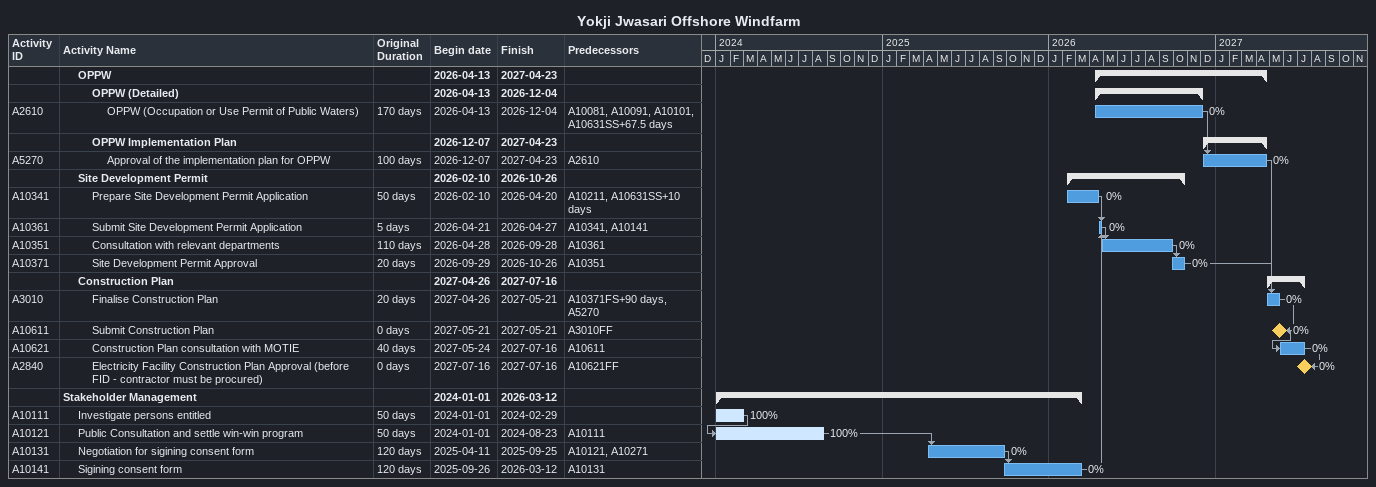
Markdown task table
Yokji Jwasari Offshore Windfarm

| ID | Level | Task | Original duration | Start | Finish | Predecessors | % complete |
|---|---|---|---|---|---|---|---|
|  | 2 | **OPPW** |  | 2026-04-13 | 2027-04-23 |  |  |
|  | 3 | **OPPW (Detailed)** |  | 2026-04-13 | 2026-12-04 |  |  |
| A2610 | 4 | OPPW (Occupation or Use Permit of Public Waters) | 170d | 2026-04-13 | 2026-12-04 | A10081, A10091, A10101, A10631SS+67.5d | 0 |
|  | 3 | **OPPW Implementation Plan** |  | 2026-12-07 | 2027-04-23 |  |  |
| A5270 | 4 | Approval of the implementation plan for OPPW | 100d | 2026-12-07 | 2027-04-23 | A2610 | 0 |
|  | 2 | **Site Development Permit** |  | 2026-02-10 | 2026-10-26 |  |  |
| A10341 | 3 | Prepare Site Development Permit Application | 50d | 2026-02-10 | 2026-04-20 | A10211, A10631SS+10d | 0 |
| A10361 | 3 | Submit Site Development Permit Application | 5d | 2026-04-21 | 2026-04-27 | A10341, A10141 | 0 |
| A10351 | 3 | Consultation with relevant departments | 110d | 2026-04-28 | 2026-09-28 | A10361 | 0 |
| A10371 | 3 | Site Development Permit Approval | 20d | 2026-09-29 | 2026-10-26 | A10351 | 0 |
|  | 2 | **Construction Plan** |  | 2027-04-26 | 2027-07-16 |  |  |
| A3010 | 3 | Finalise Construction Plan | 20d | 2027-04-26 | 2027-05-21 | A10371FS+90d, A5270 | 0 |
| A10611 | 3 | Submit Construction Plan | 0d | 2027-05-21 | 2027-05-21 | A3010FF | 0 |
| A10621 | 3 | Construction Plan consultation with MOTIE | 40d | 2027-05-24 | 2027-07-16 | A10611 | 0 |
| A2840 | 3 | Electricity Facility Construction Plan Approval (before FID - contractor must be procured) | 0d | 2027-07-16 | 2027-07-16 | A10621FF | 0 |
|  | 1 | **Stakeholder Management** |  | 2024-01-01 | 2026-03-12 |  |  |
| A10111 | 2 | Investigate persons entitled | 50d | 2024-01-01 | 2024-02-29 |  | 100 |
| A10121 | 2 | Public Consultation and settle win-win program | 50d | 2024-01-01 | 2024-08-23 | A10111 | 100 |
| A10131 | 2 | Negotiation for sigining consent form | 120d | 2025-04-11 | 2025-09-25 | A10121, A10271 | 0 |
| A10141 | 2 | Sigining consent form | 120d | 2025-09-26 | 2026-03-12 | A10131 | 0 |
